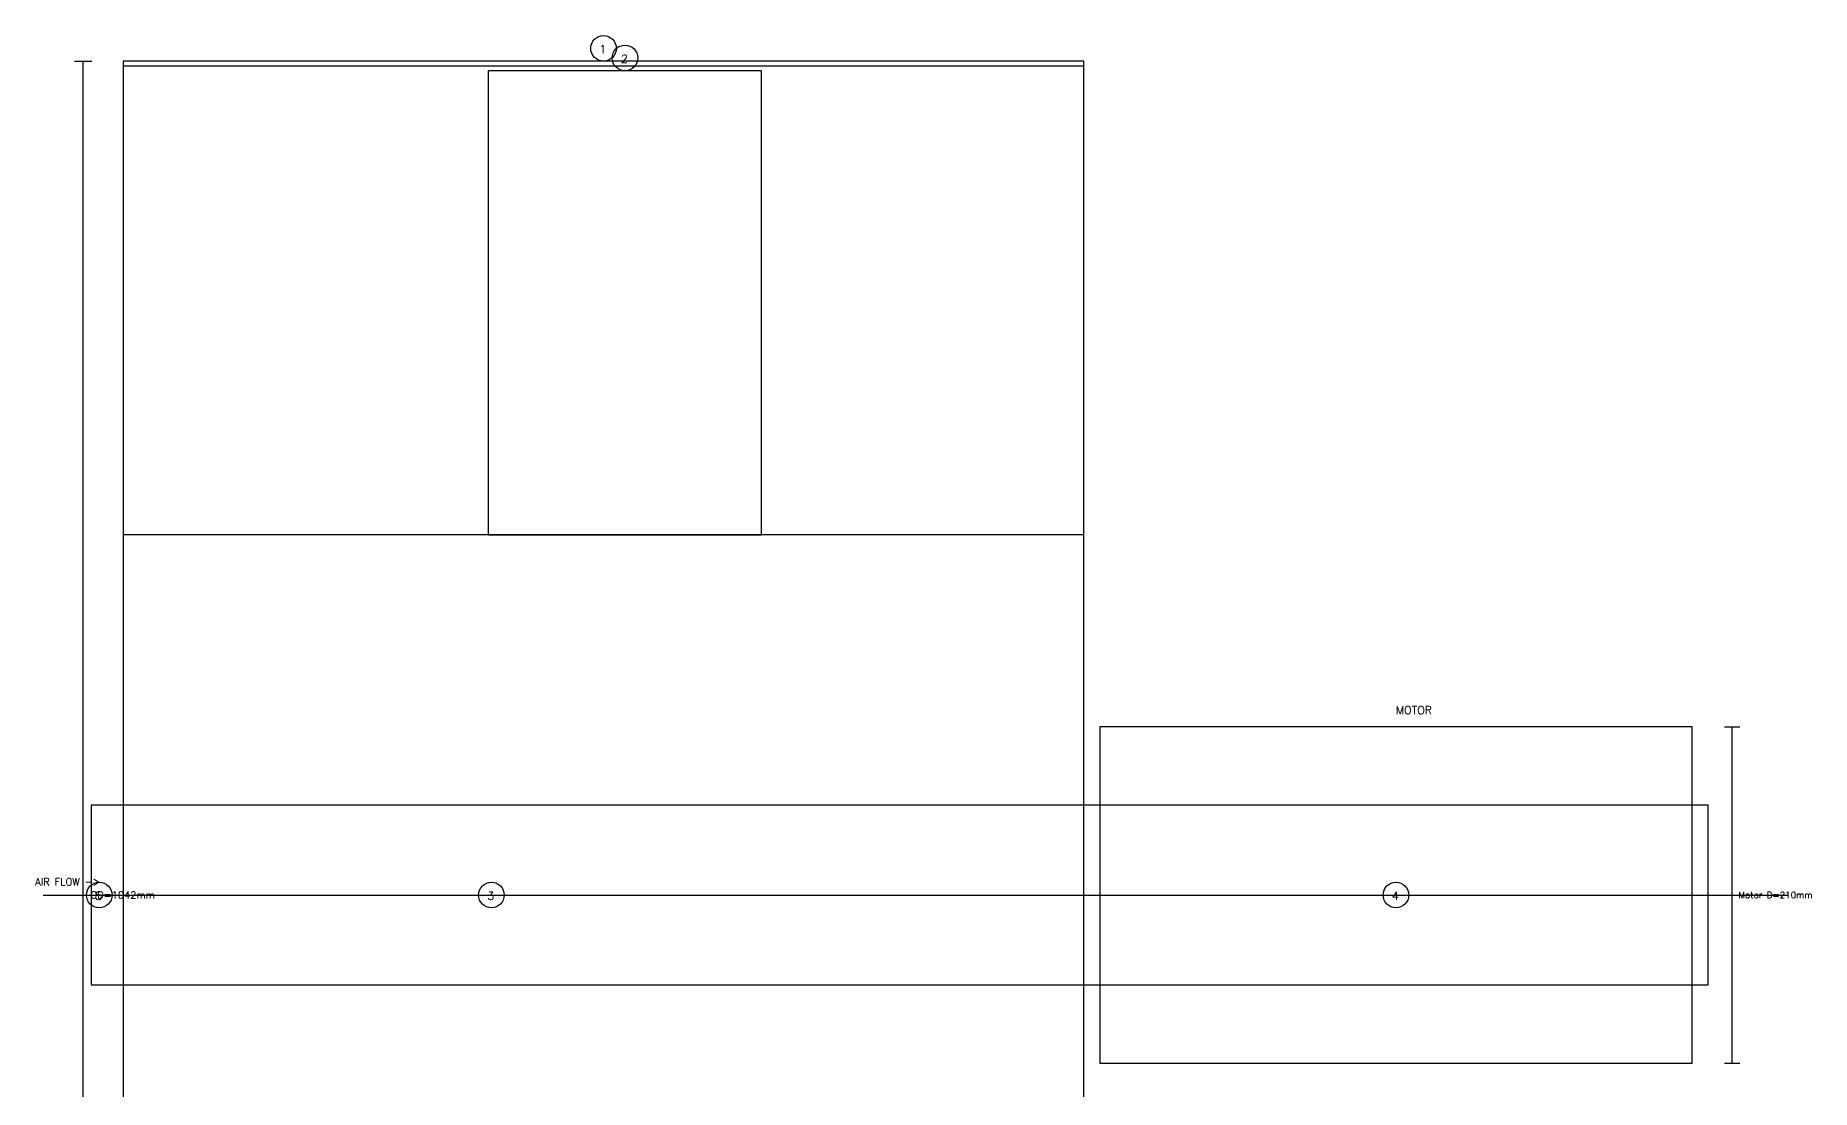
# Model space of a CAD drawing. Extents: x -55 to 1055, y -780 to 537.
# Drawn here: x -55 to 1055, y -122 to 537 of the extents above; entities that cross this region are included whole.
import ezdxf

# ---------------------------------------------------------------- set-up
doc = ezdxf.new("R2010")
doc.units = 0
for name, color, linetype in [('ANNOTATION', 3, 'Continuous'), ('BLADES', 5, 'Continuous'), ('CASING', 8, 'Continuous'), ('CENTERLINE', 1, 'Continuous'), ('DIMENSIONS', 7, 'Continuous'), ('HUB', 9, 'Continuous'), ('TIP_CLEARANCE', 2, 'Continuous')]:
    doc.layers.add(name, color=color, linetype=linetype)
doc.styles.get("Standard").update_dxf_attribs({"font": 'simplex.shx'})

msp = doc.modelspace()

# ---------------------------------------------------------------- linework, layer by layer
at = {"layer": 'ANNOTATION'}
msp.add_line((-50, 0), (-10, 0), dxfattribs=at)
for centre in [(300, 529), (313.4, 523), (-15, 0), (230, 0), (795, 0)]:
    msp.add_circle(centre, 8, dxfattribs=at)
at = {"layer": 'BLADES'}
msp.add_lwpolyline([(228, 225), (398.8, 225), (398.8, 515), (228, 515)], close=True, dxfattribs=at)
at = {"layer": 'CASING'}
msp.add_lwpolyline([(0, -521), (600, -521), (600, 521), (0, 521)], close=True, dxfattribs=at)
at = {"layer": 'CENTERLINE'}
msp.add_line((-30, 0), (1040, 0), dxfattribs=at)
msp.add_lwpolyline([(-20, -56.2), (990, -56.2), (990, 56.2), (-20, 56.2)], close=True, dxfattribs=at)
at = {"layer": 'DIMENSIONS'}
for p, q in [((-30.4, 521), (-19.6, 521)), ((-25, -521), (-25, 521)), ((1000.2, 105), (1009.8, 105)), ((1005, -105), (1005, 105)), ((1000.2, -105), (1009.8, -105))]:
    msp.add_line(p, q, dxfattribs=at)
at = {"layer": 'HUB'}
msp.add_line((600, -521), (600, 521), dxfattribs=at)
for points in [[(0, -225), (600, -225), (600, 225), (0, 225)], [(610, -105), (980, -105), (980, 105), (610, 105)]]:
    msp.add_lwpolyline(points, close=True, dxfattribs=at)
at = {"layer": 'TIP_CLEARANCE'}
msp.add_line((0, 518), (600, 518), dxfattribs=at)

# ---------------------------------------------------------------- texts
at = {"layer": 'ANNOTATION'}
for s, height, p in [('1', 5, (297.5, 526)), ('2', 5, (310.9, 520)), ('MOTOR', 5, (795, 113)), ('AIR FLOW ->', 4.5, (-55, 6)), ('5', 5, (-17.5, -3)), ('3', 5, (227.5, -3)), ('4', 5, (792.5, -3))]:
    msp.add_text(s, height=height, dxfattribs=at).set_placement(p)
at = {"layer": 'DIMENSIONS'}
for s, height, p in [('OD=1042mm', 4.5, (-20.5, -2.2)), ('Motor D=210mm', 4, (1009, -2))]:
    msp.add_text(s, height=height, dxfattribs=at).set_placement(p)

doc.saveas('drawing.dxf')
